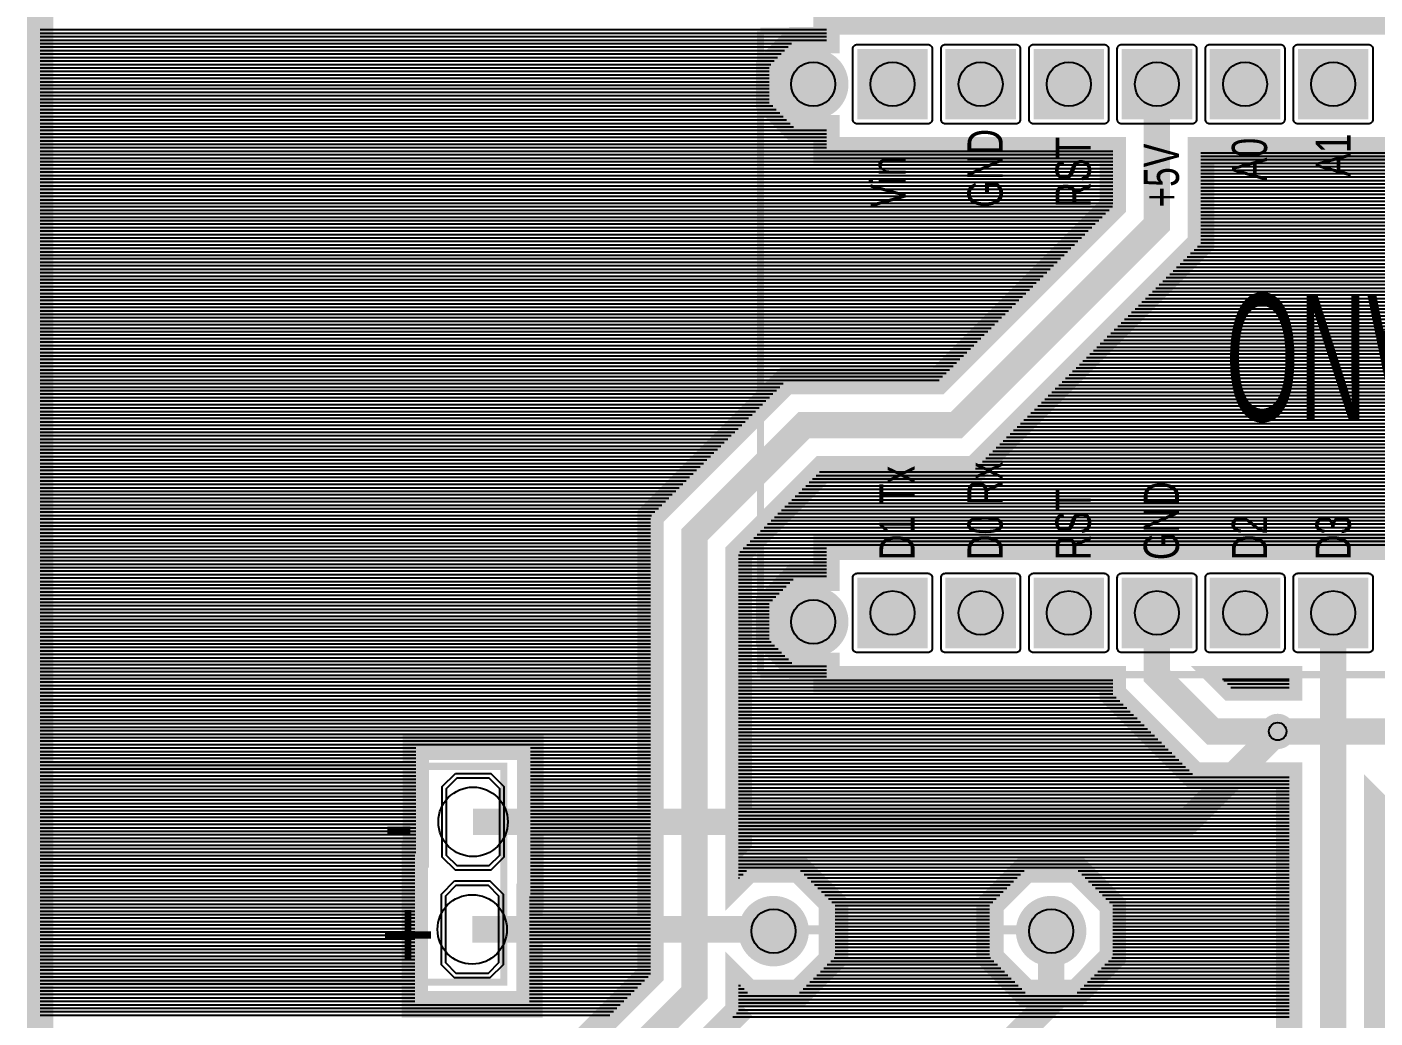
# Model space of a CAD drawing. Header units: inches. Extents: x -1.79 to 1.79, y -1.46 to 1.46.
# Drawn here: x -1.787 to -0.258, y -0.253 to 0.872 of the extents above; entities that cross this region are included whole.
import ezdxf

# ---------------------------------------------------------------- set-up
doc = ezdxf.new("R2010")
doc.units = ezdxf.units.IN
doc.layers.get('0').update_dxf_attribs({"linetype": 'CONTINUOUS'})

# ---------------------------------------------------------------- blocks, each defined once
blk = doc.blocks.new('EPAD')
at = {"const_width": 0.5}
blk.add_lwpolyline([(-0.25, 0, 1), (0.25, 0, 1)], format="xyb", close=True, dxfattribs=at)
blk = doc.blocks.new('RPAD')
blk.add_trace([(-0.5, -0.5), (-0.5, 0.5), (0.5, -0.5), (0.5, 0.5)])

msp = doc.modelspace()

# ---------------------------------------------------------------- linework, layer by layer
for points, const_width in [([(-1.7725, -1.4465), (-1.7725, 1.4465), (1.7725, 1.4465), (1.7725, -1.4465), (-1.7725, -1.4465)], 0.03), ([(-1.776633, -1.450831), (1.776492, -1.450831), (1.776492, 1.450744), (-1.776633, 1.450744), (-1.776633, -1.450831)], 0.008), ([(-1.776633, -1.450831), (1.776492, -1.450831), (1.776492, 1.450744), (-1.776633, 1.450744), (-1.776633, -1.450831)], 0.008), ([(0.7726, -1.341737), (-0.995998, -1.341737), (-1.025287, -1.312448), (-1.025287, -1.312447), (-1.351287, -0.986447), (-1.351287, -0.474926), (-1.079925, -0.203565), (-1.079925, 0.316209), (-0.926342, 0.469793), (-0.753461, 0.469793), (-0.555287, 0.667967), (-0.555287, 0.731619), (-0.880287, 0.731619), (-0.880287, 0.756619), (-0.915998, 0.756619), (-0.945287, 0.785907), (-0.945287, 0.827329), (-0.915998, 0.856618), (-0.880287, 0.856618), (-0.880287, 0.881618), (0.606877, 0.881618)], 0.03), ([(-0.955287, 0.866618), (0.744713, 0.866618), (0.744713, 0.136618)], 0.008), ([(-0.955287, 0.866618), (-0.955287, 0.136618)], 0.008), ([(-0.955287, 0.866618), (0.744713, 0.866618), (0.744713, 0.136618)], 0.008), ([(-0.955287, 0.866618), (-0.955287, 0.136618)], 0.008), ([(-0.975287, -1.291737), (-1.301287, -0.965737), (-1.301287, -0.563382), (-1.301287, -0.495636), (-1.029926, -0.224274), (-1.029926, 0.295499), (-0.905632, 0.419793), (-0.732751, 0.419793), (-0.514565, 0.637979), (-0.505287, 0.647257), (-0.505287, 0.806618)], 0.03), ([(-1.116324, -0.381382), (-0.979926, -0.244984), (-0.979926, -0.213738), (-0.969282, -0.224381), (-0.911293, -0.224381), (-0.870288, -0.183377), (-0.870288, -0.125387), (-0.911293, -0.084382), (-0.969282, -0.084382), (-0.979926, -0.095026), (-0.979926, 0.274789), (-0.884922, 0.369793), (-0.712041, 0.369793), (-0.47921, 0.602624), (-0.479209, 0.602623), (-0.455288, 0.626544), (-0.455288, 0.731619), (0.444713, 0.731619), (0.444713, 0.680034), (0.573003, 0.551744), (0.818029, 0.551744)], 0.03), ([(0.747922, 0.504694), (0.57972, 0.336493), (0.57972, 0.336493), (0.544713, 0.301486), (0.544713, 0.281618), (-0.880287, 0.281618), (-0.880287, 0.246618), (-0.915998, 0.246618), (-0.945287, 0.217329), (-0.945287, 0.175907), (-0.915998, 0.146619), (-0.880287, 0.146619), (-0.880287, 0.131619), (-0.555287, 0.131619), (-0.555287, 0.114616), (-0.462872, 0.0222), (-0.355287, 0.0222), (-0.355287, -0.381382)], 0.03), ([(-0.368287, 0.0722), (-0.442161, 0.0722), (-0.505287, 0.135326), (-0.505287, 0.206618)], 0.03), ([(-0.305287, -0.43388), (-0.305287, 0.206618)], 0.03), ([(0.744713, 0.136618), (-0.955287, 0.136618)], 0.008), ([(0.744713, 0.136618), (-0.955287, 0.136618)], 0.008), ([(-0.355287, 0.1222), (-0.42145, 0.1222), (-0.430869, 0.131619), (-0.355287, 0.131619), (-0.355287, 0.1222)], 0.03), ([(1.002567, -0.044477), (0.192541, -0.044477), (0.044713, 0.103351), (0.044713, 0.131619), (-0.155604, 0.131619), (-0.155604, -0.012072), (-0.184893, -0.041361), (-0.226314, -0.041361), (-0.255288, -0.012387), (-0.255288, -0.313171), (-0.169245, -0.227128), (1.03554, -0.227128)], 0.03), ([(-1.281287, -0.030382), (-0.470869, -0.030382), (-0.368287, 0.0722)], 0.03), ([(-0.054287, 0.0722), (-0.054637, 0.0722), (-0.368287, 0.0722)], 0.03), ([(-1.216288, -0.115381), (-1.217288, -0.115381), (-1.217288, -0.237381), (-1.347287, -0.237381), (-1.347287, -0.067382), (-1.346287, -0.067382), (-1.346287, 0.054618), (-1.216288, 0.054618), (-1.216288, -0.115381)], 0.03), ([(-1.773287, -0.212382), (-1.246287, -0.212382), (-1.246287, 0.032618), (-1.773287, 0.032618), (-1.773287, -0.212382)], 0.008), ([(-1.773287, -0.212382), (-1.246287, -0.212382), (-1.246287, 0.032618), (-1.773287, 0.032618), (-1.773287, -0.212382)], 0.008), ([(-0.654322, -0.224381), (-0.596332, -0.224381), (-0.555327, -0.183377), (-0.555327, -0.125387), (-0.596332, -0.084382), (-0.654322, -0.084382), (-0.695326, -0.125387), (-0.695326, -0.183377), (-0.654322, -0.224381)], 0.03), ([(-0.885169, -0.187846), (-0.683201, -0.187846), (-0.683201, -0.121705), (-0.885169, -0.121705), (-0.885169, -0.187846)], 0.008), ([(-0.885169, -0.187846), (-0.683201, -0.187846), (-0.683201, -0.121705), (-0.885169, -0.121705), (-0.885169, -0.187846)], 0.008), ([(-1.282287, -0.152382), (-0.942287, -0.152382), (-0.940287, -0.154382)], 0.03), ([(-0.625327, -0.154382), (-0.625327, -0.233976), (-0.69752, -0.306169), (-1.034221, -0.306169), (-1.104928, -0.376875), (-1.107287, -0.379235), (-1.107287, -0.456382)], 0.03), ([(-0.909185, -0.153988), (-0.885169, -0.153988), (-0.885169, -0.151626), (-0.909185, -0.151626), (-0.909185, -0.153988)], 0.008), ([(-0.909185, -0.153988), (-0.885169, -0.153988), (-0.885169, -0.151626), (-0.909185, -0.151626), (-0.909185, -0.153988)], 0.008), ([(-0.681232, -0.153988), (-0.651311, -0.153988), (-0.651311, -0.151626), (-0.681232, -0.151626), (-0.681232, -0.153988)], 0.008), ([(-0.681232, -0.153988), (-0.651311, -0.153988), (-0.651311, -0.151626), (-0.681232, -0.151626), (-0.681232, -0.153988)], 0.008)]:
    msp.add_lwpolyline(points, dxfattribs=dict(const_width=const_width))
for points in [[(-1.7725, 0.868461), (-0.880287, 0.868461)], [(-1.7725, 0.864524), (-0.880287, 0.864524)], [(-1.7725, 0.860587), (-0.880287, 0.860587)], [(-1.7725, 0.85665), (-0.880287, 0.85665)], [(-1.7725, 0.852713), (-0.919903, 0.852713)], [(-1.7725, 0.848776), (-0.92384, 0.848776)], [(-1.7725, 0.844839), (-0.927777, 0.844839)], [(-1.7725, 0.840902), (-0.931714, 0.840902)], [(-1.7725, 0.836965), (-0.935651, 0.836965)], [(-1.7725, 0.833028), (-0.939588, 0.833028)], [(-1.7725, 0.829091), (-0.943525, 0.829091)], [(-1.7725, 0.825154), (-0.945287, 0.825154)], [(-1.7725, 0.821217), (-0.945287, 0.821217)], [(-1.7725, 0.81728), (-0.945287, 0.81728)], [(-1.7725, 0.813343), (-0.945287, 0.813343)], [(-1.7725, 0.809406), (-0.945287, 0.809406)], [(-1.7725, 0.805469), (-0.945287, 0.805469)], [(-1.7725, 0.801531), (-0.945287, 0.801531)], [(-1.7725, 0.797594), (-0.945287, 0.797594)], [(-1.7725, 0.793657), (-0.945287, 0.793657)], [(-1.7725, 0.78972), (-0.945287, 0.78972)], [(-1.7725, 0.785783), (-0.945163, 0.785783)], [(-1.7725, 0.781846), (-0.941226, 0.781846)], [(-1.7725, 0.777909), (-0.937289, 0.777909)], [(-1.7725, 0.773972), (-0.933352, 0.773972)], [(-1.7725, 0.770035), (-0.929415, 0.770035)], [(-1.7725, 0.766098), (-0.925478, 0.766098)], [(-1.7725, 0.762161), (-0.921541, 0.762161)], [(-1.7725, 0.758224), (-0.917604, 0.758224)], [(-1.7725, 0.754287), (-0.880287, 0.754287)], [(-1.7725, 0.75035), (-0.880287, 0.75035)], [(-1.7725, 0.746413), (-0.880287, 0.746413)], [(-1.7725, 0.742476), (-0.880287, 0.742476)], [(-1.7725, 0.738539), (-0.880287, 0.738539)], [(-1.7725, 0.734602), (-0.880287, 0.734602)], [(-1.7725, 0.730665), (-0.555287, 0.730665)], [(-1.7725, 0.726728), (-0.555287, 0.726728)], [(-1.7725, 0.722791), (-0.555287, 0.722791)], [(-0.455288, 0.728854), (0.444713, 0.728854)], [(-0.455288, 0.724917), (0.444713, 0.724917)], [(-0.455288, 0.72098), (0.444713, 0.72098)], [(-1.7725, 0.718854), (-0.555287, 0.718854)], [(-1.7725, 0.714917), (-0.555287, 0.714917)], [(-1.7725, 0.71098), (-0.555287, 0.71098)], [(-1.7725, 0.707043), (-0.555287, 0.707043)], [(-0.455288, 0.717043), (0.444713, 0.717043)], [(-0.455288, 0.713106), (0.444713, 0.713106)], [(-0.455288, 0.709169), (0.444713, 0.709169)], [(-0.455288, 0.705232), (0.444713, 0.705232)], [(-1.7725, 0.703106), (-0.555287, 0.703106)], [(-1.7725, 0.699169), (-0.555287, 0.699169)], [(-1.7725, 0.695232), (-0.555287, 0.695232)], [(-1.7725, 0.691295), (-0.555287, 0.691295)], [(-0.455288, 0.701295), (0.444713, 0.701295)], [(-0.455288, 0.697358), (0.444713, 0.697358)], [(-0.455288, 0.693421), (0.444713, 0.693421)], [(-0.455288, 0.689484), (0.444713, 0.689484)], [(-1.7725, 0.687358), (-0.555287, 0.687358)], [(-1.7725, 0.683421), (-0.555287, 0.683421)], [(-1.7725, 0.679484), (-0.555287, 0.679484)], [(-1.7725, 0.675547), (-0.555287, 0.675547)], [(-0.455288, 0.685547), (0.444713, 0.685547)], [(-0.455288, 0.68161), (0.444713, 0.68161)], [(-0.455288, 0.677673), (0.447074, 0.677673)], [(-0.455288, 0.673736), (0.451011, 0.673736)], [(-1.7725, 0.67161), (-0.555287, 0.67161)], [(-1.7725, 0.667673), (-0.55558, 0.667673)], [(-1.7725, 0.663736), (-0.559517, 0.663736)], [(-1.7725, 0.659799), (-0.563454, 0.659799)], [(-0.455288, 0.669799), (0.454948, 0.669799)], [(-0.455288, 0.665862), (0.458885, 0.665862)], [(-0.455288, 0.661925), (0.462822, 0.661925)], [(-0.455288, 0.657988), (0.466759, 0.657988)], [(-1.7725, 0.655862), (-0.567391, 0.655862)], [(-1.7725, 0.651925), (-0.571328, 0.651925)], [(-1.7725, 0.647988), (-0.575265, 0.647988)], [(-1.7725, 0.644051), (-0.579202, 0.644051)], [(-0.455288, 0.654051), (0.470696, 0.654051)], [(-0.455288, 0.650114), (0.474633, 0.650114)], [(-0.455288, 0.646177), (0.47857, 0.646177)], [(-1.7725, 0.640114), (-0.583139, 0.640114)], [(-1.7725, 0.636177), (-0.587076, 0.636177)], [(-1.7725, 0.63224), (-0.591013, 0.63224)], [(-1.7725, 0.628303), (-0.59495, 0.628303)], [(-0.455288, 0.64224), (0.482507, 0.64224)], [(-0.455288, 0.638303), (0.486444, 0.638303)], [(-0.455288, 0.634366), (0.490381, 0.634366)], [(-0.455288, 0.630429), (0.494319, 0.630429)], [(-1.7725, 0.624366), (-0.598887, 0.624366)], [(-1.7725, 0.620429), (-0.602824, 0.620429)], [(-1.7725, 0.616492), (-0.606761, 0.616492)], [(-1.7725, 0.612555), (-0.610698, 0.612555)], [(-0.467152, 0.614681), (0.510067, 0.614681)], [(-0.463215, 0.618618), (0.50613, 0.618618)], [(-0.459278, 0.622555), (0.502193, 0.622555)], [(-0.455341, 0.626492), (0.498256, 0.626492)], [(-1.7725, 0.608618), (-0.614635, 0.608618)], [(-1.7725, 0.604681), (-0.618572, 0.604681)], [(-1.7725, 0.600744), (-0.622509, 0.600744)], [(-1.7725, 0.596807), (-0.626446, 0.596807)], [(-0.482902, 0.598933), (0.525815, 0.598933)], [(-0.478963, 0.60287), (0.521878, 0.60287)], [(-0.475026, 0.606807), (0.517941, 0.606807)], [(-0.471089, 0.610744), (0.514004, 0.610744)], [(-1.7725, 0.59287), (-0.630383, 0.59287)], [(-1.7725, 0.588933), (-0.63432, 0.588933)], [(-1.7725, 0.584996), (-0.638257, 0.584996)], [(-0.49865, 0.583185), (0.541563, 0.583185)], [(-0.494713, 0.587122), (0.537626, 0.587122)], [(-0.490776, 0.591059), (0.533689, 0.591059)], [(-0.486839, 0.594996), (0.529752, 0.594996)], [(-1.7725, 0.581059), (-0.642194, 0.581059)], [(-1.7725, 0.577122), (-0.646131, 0.577122)], [(-1.7725, 0.573185), (-0.650069, 0.573185)], [(-1.7725, 0.569248), (-0.654006, 0.569248)], [(-0.514398, 0.567437), (0.557311, 0.567437)], [(-0.510461, 0.571374), (0.553374, 0.571374)], [(-0.506524, 0.575311), (0.549437, 0.575311)], [(-0.502587, 0.579248), (0.5455, 0.579248)], [(-1.7725, 0.565311), (-0.657943, 0.565311)], [(-1.7725, 0.561374), (-0.66188, 0.561374)], [(-1.7725, 0.557437), (-0.665817, 0.557437)], [(-1.7725, 0.5535), (-0.669754, 0.5535)], [(-0.530146, 0.551689), (1.410627, 0.551689)], [(-0.526209, 0.555626), (0.569122, 0.555626)], [(-0.522272, 0.559563), (0.565185, 0.559563)], [(-0.518335, 0.5635), (0.561248, 0.5635)], [(-1.7725, 0.549563), (-0.673691, 0.549563)], [(-1.7725, 0.545626), (-0.677628, 0.545626)], [(-1.7725, 0.541689), (-0.681565, 0.541689)], [(-1.7725, 0.537752), (-0.685502, 0.537752)], [(-0.545894, 0.535941), (1.426375, 0.535941)], [(-0.541957, 0.539878), (1.422438, 0.539878)], [(-0.53802, 0.543815), (1.418501, 0.543815)], [(-0.534083, 0.547752), (1.414564, 0.547752)], [(-1.7725, 0.533815), (-0.689439, 0.533815)], [(-1.7725, 0.529878), (-0.693376, 0.529878)], [(-1.7725, 0.525941), (-0.697313, 0.525941)], [(-1.7725, 0.522004), (-0.70125, 0.522004)], [(-0.561642, 0.520193), (1.442123, 0.520193)], [(-0.557705, 0.52413), (1.438186, 0.52413)], [(-0.553768, 0.528067), (1.434249, 0.528067)], [(-0.549831, 0.532004), (1.430312, 0.532004)], [(-1.7725, 0.518067), (-0.705187, 0.518067)], [(-1.7725, 0.51413), (-0.709124, 0.51413)], [(-1.7725, 0.510193), (-0.713061, 0.510193)], [(-1.7725, 0.506256), (-0.716998, 0.506256)], [(-0.573453, 0.508381), (1.450319, 0.508381)], [(-0.569516, 0.512319), (1.449997, 0.512319)], [(-0.565579, 0.516256), (1.44606, 0.516256)], [(-1.7725, 0.502319), (-0.720935, 0.502319)], [(-1.7725, 0.498382), (-0.724872, 0.498382)], [(-1.7725, 0.494445), (-0.728809, 0.494445)], [(-1.7725, 0.490508), (-0.732746, 0.490508)], [(-0.589201, 0.492633), (0.735861, 0.492633)], [(-0.585264, 0.49657), (0.739798, 0.49657)], [(-0.581327, 0.500507), (0.743735, 0.500507)], [(-0.57739, 0.504444), (0.747672, 0.504444)], [(-1.7725, 0.486571), (-0.736683, 0.486571)], [(-1.7725, 0.482634), (-0.74062, 0.482634)], [(-1.7725, 0.478697), (-0.744557, 0.478697)], [(-1.7725, 0.47476), (-0.748494, 0.47476)], [(-0.604949, 0.476885), (0.720113, 0.476885)], [(-0.601012, 0.480822), (0.72405, 0.480822)], [(-0.597075, 0.484759), (0.727987, 0.484759)], [(-0.593138, 0.488696), (0.731924, 0.488696)], [(-1.7725, 0.470823), (-0.752431, 0.470823)], [(-1.7725, 0.466886), (-0.929248, 0.466886)], [(-1.7725, 0.462949), (-0.933185, 0.462949)], [(-1.7725, 0.459012), (-0.937122, 0.459012)], [(-0.620697, 0.461137), (0.704365, 0.461137)], [(-0.61676, 0.465074), (0.708302, 0.465074)], [(-0.612823, 0.469011), (0.712239, 0.469011)], [(-0.608886, 0.472948), (0.716176, 0.472948)], [(-1.7725, 0.455075), (-0.941059, 0.455075)], [(-1.7725, 0.451138), (-0.944996, 0.451138)], [(-1.7725, 0.447201), (-0.948933, 0.447201)], [(-0.636445, 0.445389), (0.688617, 0.445389)], [(-0.632508, 0.449326), (0.692554, 0.449326)], [(-0.628571, 0.453263), (0.696491, 0.453263)], [(-0.624634, 0.4572), (0.700428, 0.4572)], [(-1.7725, 0.443264), (-0.95287, 0.443264)], [(-1.7725, 0.439327), (-0.956807, 0.439327)], [(-1.7725, 0.43539), (-0.960744, 0.43539)], [(-1.7725, 0.431453), (-0.964681, 0.431453)], [(-0.652193, 0.429641), (0.672869, 0.429641)], [(-0.648256, 0.433578), (0.676806, 0.433578)], [(-0.644319, 0.437515), (0.680743, 0.437515)], [(-0.640382, 0.441452), (0.68468, 0.441452)], [(-1.7725, 0.427516), (-0.968619, 0.427516)], [(-1.7725, 0.423579), (-0.972556, 0.423579)], [(-1.7725, 0.419642), (-0.976493, 0.419642)], [(-1.7725, 0.415705), (-0.98043, 0.415705)], [(-0.667941, 0.413893), (0.657121, 0.413893)], [(-0.664004, 0.41783), (0.661058, 0.41783)], [(-0.660067, 0.421767), (0.664995, 0.421767)], [(-0.65613, 0.425704), (0.668932, 0.425704)], [(-1.7725, 0.411768), (-0.984367, 0.411768)], [(-1.7725, 0.407831), (-0.988304, 0.407831)], [(-1.7725, 0.403894), (-0.992241, 0.403894)], [(-1.7725, 0.399957), (-0.996178, 0.399957)], [(-0.683689, 0.398145), (0.641373, 0.398145)], [(-0.679752, 0.402082), (0.64531, 0.402082)], [(-0.675815, 0.406019), (0.649247, 0.406019)], [(-0.671878, 0.409956), (0.653184, 0.409956)], [(-1.7725, 0.39602), (-1.000115, 0.39602)], [(-1.7725, 0.392083), (-1.004052, 0.392083)], [(-1.7725, 0.388146), (-1.007989, 0.388146)], [(-1.7725, 0.384209), (-1.011926, 0.384209)], [(-0.6955, 0.386334), (0.629562, 0.386334)], [(-0.691563, 0.390271), (0.633499, 0.390271)], [(-0.687626, 0.394208), (0.637436, 0.394208)], [(-1.7725, 0.380272), (-1.015863, 0.380272)], [(-1.7725, 0.376335), (-1.0198, 0.376335)], [(-1.7725, 0.372398), (-1.023737, 0.372398)], [(-1.7725, 0.368461), (-1.027674, 0.368461)], [(-0.711248, 0.370586), (0.613814, 0.370586)], [(-0.707311, 0.374523), (0.617751, 0.374523)], [(-0.703374, 0.37846), (0.621688, 0.37846)], [(-0.699437, 0.382397), (0.625625, 0.382397)], [(-1.7725, 0.364524), (-1.031611, 0.364524)], [(-1.7725, 0.360587), (-1.035548, 0.360587)], [(-1.7725, 0.35665), (-1.039485, 0.35665)], [(-1.7725, 0.352713), (-1.043422, 0.352713)], [(-0.899877, 0.354838), (0.598066, 0.354838)], [(-0.89594, 0.358775), (0.602003, 0.358775)], [(-0.892003, 0.362712), (0.60594, 0.362712)], [(-0.888066, 0.366649), (0.609877, 0.366649)], [(-1.7725, 0.348776), (-1.047359, 0.348776)], [(-1.7725, 0.344839), (-1.051296, 0.344839)], [(-1.7725, 0.340902), (-1.055233, 0.340902)], [(-1.7725, 0.336965), (-1.05917, 0.336965)], [(-0.915625, 0.33909), (0.582318, 0.33909)], [(-0.911688, 0.343027), (0.586255, 0.343027)], [(-0.907751, 0.346964), (0.590192, 0.346964)], [(-0.903814, 0.350901), (0.594129, 0.350901)], [(-1.7725, 0.333028), (-1.063107, 0.333028)], [(-1.7725, 0.329091), (-1.067044, 0.329091)], [(-1.7725, 0.325154), (-1.070981, 0.325154)], [(-0.931373, 0.323342), (0.566569, 0.323342)], [(-0.927436, 0.327279), (0.570506, 0.327279)], [(-0.923499, 0.331216), (0.574443, 0.331216)], [(-0.919562, 0.335153), (0.57838, 0.335153)], [(-1.7725, 0.321217), (-1.074918, 0.321217)], [(-1.7725, 0.31728), (-1.078855, 0.31728)], [(-1.7725, 0.313343), (-1.079925, 0.313343)], [(-1.7725, 0.309406), (-1.079925, 0.309406)], [(-0.947121, 0.307594), (0.550821, 0.307594)], [(-0.943184, 0.311531), (0.554758, 0.311531)], [(-0.939247, 0.315468), (0.558695, 0.315468)], [(-0.93531, 0.319405), (0.562632, 0.319405)], [(-1.7725, 0.305469), (-1.079925, 0.305469)], [(-1.7725, 0.301531), (-1.079925, 0.301531)], [(-1.7725, 0.297594), (-1.079925, 0.297594)], [(-1.7725, 0.293657), (-1.079925, 0.293657)], [(-0.962869, 0.291846), (0.544713, 0.291846)], [(-0.958932, 0.295783), (0.544713, 0.295783)], [(-0.954995, 0.29972), (0.544713, 0.29972)], [(-0.951058, 0.303657), (0.546884, 0.303657)], [(-1.7725, 0.28972), (-1.079925, 0.28972)], [(-1.7725, 0.285783), (-1.079925, 0.285783)], [(-1.7725, 0.281846), (-1.079925, 0.281846)], [(-1.7725, 0.277909), (-1.079925, 0.277909)], [(-0.978617, 0.276098), (-0.880287, 0.276098)], [(-0.97468, 0.280035), (-0.880287, 0.280035)], [(-0.970743, 0.283972), (0.544713, 0.283972)], [(-0.966806, 0.287909), (0.544713, 0.287909)], [(-1.7725, 0.273972), (-1.079925, 0.273972)], [(-1.7725, 0.270035), (-1.079925, 0.270035)], [(-1.7725, 0.266098), (-1.079925, 0.266098)], [(-1.7725, 0.262161), (-1.079925, 0.262161)], [(-0.979926, 0.272161), (-0.880287, 0.272161)], [(-0.979926, 0.268224), (-0.880287, 0.268224)], [(-0.979926, 0.264287), (-0.880287, 0.264287)], [(-0.979926, 0.26035), (-0.880287, 0.26035)], [(-1.7725, 0.258224), (-1.079925, 0.258224)], [(-1.7725, 0.254287), (-1.079925, 0.254287)], [(-1.7725, 0.25035), (-1.079925, 0.25035)], [(-1.7725, 0.246413), (-1.079925, 0.246413)], [(-0.979926, 0.256413), (-0.880287, 0.256413)], [(-0.979926, 0.252476), (-0.880287, 0.252476)], [(-0.979926, 0.248539), (-0.880287, 0.248539)], [(-1.7725, 0.242476), (-1.079925, 0.242476)], [(-1.7725, 0.238539), (-1.079925, 0.238539)], [(-1.7725, 0.234602), (-1.079925, 0.234602)], [(-1.7725, 0.230665), (-1.079925, 0.230665)], [(-0.979926, 0.244602), (-0.918014, 0.244602)], [(-0.979926, 0.240665), (-0.921951, 0.240665)], [(-0.979926, 0.236728), (-0.925888, 0.236728)], [(-0.979926, 0.232791), (-0.929825, 0.232791)], [(-1.7725, 0.226728), (-1.079925, 0.226728)], [(-1.7725, 0.222791), (-1.079925, 0.222791)], [(-1.7725, 0.218854), (-1.079925, 0.218854)], [(-1.7725, 0.214917), (-1.079925, 0.214917)], [(-0.979926, 0.228854), (-0.933762, 0.228854)], [(-0.979926, 0.224917), (-0.937699, 0.224917)], [(-0.979926, 0.22098), (-0.941636, 0.22098)], [(-0.979926, 0.217043), (-0.945287, 0.217043)], [(-1.7725, 0.21098), (-1.079925, 0.21098)], [(-1.7725, 0.207043), (-1.079925, 0.207043)], [(-1.7725, 0.203106), (-1.079925, 0.203106)], [(-1.7725, 0.199169), (-1.079925, 0.199169)], [(-0.979926, 0.213106), (-0.945287, 0.213106)], [(-0.979926, 0.209169), (-0.945287, 0.209169)], [(-0.979926, 0.205232), (-0.945287, 0.205232)], [(-0.979926, 0.201295), (-0.945287, 0.201295)], [(-1.7725, 0.195232), (-1.079925, 0.195232)], [(-1.7725, 0.191295), (-1.079925, 0.191295)], [(-1.7725, 0.187358), (-1.079925, 0.187358)], [(-0.979926, 0.197358), (-0.945287, 0.197358)], [(-0.979926, 0.193421), (-0.945287, 0.193421)], [(-0.979926, 0.189484), (-0.945287, 0.189484)], [(-0.979926, 0.185547), (-0.945287, 0.185547)], [(-1.7725, 0.183421), (-1.079925, 0.183421)], [(-1.7725, 0.179484), (-1.079925, 0.179484)], [(-1.7725, 0.175547), (-1.079925, 0.175547)], [(-1.7725, 0.17161), (-1.079925, 0.17161)], [(-0.979926, 0.18161), (-0.945287, 0.18161)], [(-0.979926, 0.177673), (-0.945287, 0.177673)], [(-0.979926, 0.173736), (-0.943115, 0.173736)], [(-0.979926, 0.169799), (-0.939178, 0.169799)], [(-1.7725, 0.167673), (-1.079925, 0.167673)], [(-1.7725, 0.163736), (-1.079925, 0.163736)], [(-1.7725, 0.159799), (-1.079925, 0.159799)], [(-1.7725, 0.155862), (-1.079925, 0.155862)], [(-0.979926, 0.165862), (-0.935241, 0.165862)], [(-0.979926, 0.161925), (-0.931304, 0.161925)], [(-0.979926, 0.157988), (-0.927367, 0.157988)], [(-0.979926, 0.154051), (-0.92343, 0.154051)], [(-1.7725, 0.151925), (-1.079925, 0.151925)], [(-1.7725, 0.147988), (-1.079925, 0.147988)], [(-1.7725, 0.144051), (-1.079925, 0.144051)], [(-1.7725, 0.140114), (-1.079925, 0.140114)], [(-0.979926, 0.150114), (-0.919493, 0.150114)], [(-0.979926, 0.146177), (-0.880287, 0.146177)], [(-0.979926, 0.14224), (-0.880287, 0.14224)], [(-0.979926, 0.138303), (-0.880287, 0.138303)], [(-1.7725, 0.136177), (-1.079925, 0.136177)], [(-1.7725, 0.13224), (-1.079925, 0.13224)], [(-1.7725, 0.128303), (-1.079925, 0.128303)], [(-1.7725, 0.124366), (-1.079925, 0.124366)], [(-0.979926, 0.134366), (-0.880287, 0.134366)], [(-0.979926, 0.130429), (-0.555287, 0.130429)], [(-0.979926, 0.126492), (-0.555287, 0.126492)], [(-0.979926, 0.122555), (-0.555287, 0.122555)], [(-0.430869, 0.131619), (-0.355287, 0.131619)], [(-0.429324, 0.130074), (-0.355287, 0.130074)], [(-0.425387, 0.126137), (-0.355287, 0.126137)], [(-1.7725, 0.120429), (-1.079925, 0.120429)], [(-1.7725, 0.116492), (-1.079925, 0.116492)], [(-1.7725, 0.112555), (-1.079925, 0.112555)], [(-1.7725, 0.108618), (-1.079925, 0.108618)], [(-0.979926, 0.118618), (-0.555287, 0.118618)], [(-0.979926, 0.114681), (-0.555287, 0.114681)], [(-0.979926, 0.110744), (-0.551415, 0.110744)], [(-0.42145, 0.1222), (-0.355287, 0.1222)], [(-1.7725, 0.104681), (-1.079925, 0.104681)], [(-1.7725, 0.100744), (-1.079925, 0.100744)], [(-1.7725, 0.096807), (-1.079925, 0.096807)], [(-1.7725, 0.09287), (-1.079925, 0.09287)], [(-0.979926, 0.106807), (-0.547478, 0.106807)], [(-0.979926, 0.10287), (-0.543541, 0.10287)], [(-0.979926, 0.098933), (-0.539604, 0.098933)], [(-0.979926, 0.094996), (-0.535667, 0.094996)], [(-1.7725, 0.088933), (-1.079925, 0.088933)], [(-1.7725, 0.084996), (-1.079925, 0.084996)], [(-1.7725, 0.081059), (-1.079925, 0.081059)], [(-1.7725, 0.077122), (-1.079925, 0.077122)], [(-0.979926, 0.091059), (-0.53173, 0.091059)], [(-0.979926, 0.087122), (-0.527793, 0.087122)], [(-0.979926, 0.083185), (-0.523856, 0.083185)], [(-0.979926, 0.079248), (-0.519919, 0.079248)], [(-1.7725, 0.073185), (-1.079925, 0.073185)], [(-1.7725, 0.069248), (-1.079925, 0.069248)], [(-1.7725, 0.065311), (-1.079925, 0.065311)], [(-1.7725, 0.061374), (-1.079925, 0.061374)], [(-0.979926, 0.075311), (-0.515982, 0.075311)], [(-0.979926, 0.071374), (-0.512045, 0.071374)], [(-0.979926, 0.067437), (-0.508108, 0.067437)], [(-0.979926, 0.0635), (-0.504171, 0.0635)], [(-1.7725, 0.057437), (-1.079925, 0.057437)], [(-1.7725, 0.0535), (-1.346287, 0.0535)], [(-1.7725, 0.049563), (-1.346287, 0.049563)], [(-1.216288, 0.0535), (-1.079925, 0.0535)], [(-1.216288, 0.049563), (-1.079925, 0.049563)], [(-0.979926, 0.059563), (-0.500234, 0.059563)], [(-0.979926, 0.055626), (-0.496297, 0.055626)], [(-0.979926, 0.051689), (-0.49236, 0.051689)], [(-0.979926, 0.047752), (-0.488423, 0.047752)], [(-1.7725, 0.045626), (-1.346287, 0.045626)], [(-1.7725, 0.041689), (-1.346287, 0.041689)], [(-1.7725, 0.037752), (-1.346287, 0.037752)], [(-1.7725, 0.033815), (-1.346287, 0.033815)], [(-1.216288, 0.045626), (-1.079925, 0.045626)], [(-1.216288, 0.041689), (-1.079925, 0.041689)], [(-1.216288, 0.037752), (-1.079925, 0.037752)], [(-1.216288, 0.033815), (-1.079925, 0.033815)], [(-0.979926, 0.043815), (-0.484486, 0.043815)], [(-0.979926, 0.039878), (-0.480549, 0.039878)], [(-0.979926, 0.035941), (-0.476612, 0.035941)], [(-0.979926, 0.032004), (-0.472675, 0.032004)], [(-1.7725, 0.029878), (-1.346287, 0.029878)], [(-1.7725, 0.025941), (-1.346287, 0.025941)], [(-1.7725, 0.022004), (-1.346287, 0.022004)], [(-1.7725, 0.018067), (-1.346287, 0.018067)], [(-1.216288, 0.029878), (-1.079925, 0.029878)], [(-1.216288, 0.025941), (-1.079925, 0.025941)], [(-1.216288, 0.022004), (-1.079925, 0.022004)], [(-1.216288, 0.018067), (-1.079925, 0.018067)], [(-0.979926, 0.028067), (-0.468738, 0.028067)], [(-0.979926, 0.02413), (-0.464801, 0.02413)], [(-0.979926, 0.020193), (-0.355287, 0.020193)], [(-0.979926, 0.016256), (-0.355287, 0.016256)], [(-1.7725, 0.01413), (-1.346287, 0.01413)], [(-1.7725, 0.010193), (-1.346287, 0.010193)], [(-1.7725, 0.006256), (-1.346287, 0.006256)], [(-1.7725, 0.002319), (-1.346287, 0.002319)], [(-1.216288, 0.01413), (-1.079925, 0.01413)], [(-1.216288, 0.010193), (-1.079925, 0.010193)], [(-1.216288, 0.006256), (-1.079925, 0.006256)], [(-1.216288, 0.002319), (-1.079925, 0.002319)], [(-0.979926, 0.012319), (-0.355287, 0.012319)], [(-0.979926, 0.008381), (-0.355287, 0.008381)], [(-0.979926, 0.004444), (-0.355287, 0.004444)], [(-0.979926, 0.000507), (-0.355287, 0.000507)], [(-1.7725, -0.001618), (-1.346287, -0.001618)], [(-1.7725, -0.005555), (-1.346287, -0.005555)], [(-1.7725, -0.009492), (-1.346287, -0.009492)], [(-1.7725, -0.013429), (-1.346287, -0.013429)], [(-1.216288, -0.001618), (-1.079925, -0.001618)], [(-1.216288, -0.005555), (-1.079925, -0.005555)], [(-1.216288, -0.009492), (-1.079925, -0.009492)], [(-1.216288, -0.013429), (-1.079925, -0.013429)], [(-0.979926, -0.00343), (-0.355287, -0.00343)], [(-0.979926, -0.007367), (-0.355287, -0.007367)], [(-0.979926, -0.011304), (-0.355287, -0.011304)], [(-0.979926, -0.015241), (-0.355287, -0.015241)], [(-1.7725, -0.017366), (-1.346287, -0.017366)], [(-1.7725, -0.021303), (-1.346287, -0.021303)], [(-1.7725, -0.02524), (-1.346287, -0.02524)], [(-1.7725, -0.029177), (-1.346287, -0.029177)], [(-1.216288, -0.017366), (-1.079925, -0.017366)], [(-1.216288, -0.021303), (-1.079925, -0.021303)], [(-1.216288, -0.02524), (-1.079925, -0.02524)], [(-1.216288, -0.029177), (-1.079925, -0.029177)], [(-0.979926, -0.019178), (-0.355287, -0.019178)], [(-0.979926, -0.023115), (-0.355287, -0.023115)], [(-0.979926, -0.027052), (-0.355287, -0.027052)], [(-1.7725, -0.033114), (-1.346287, -0.033114)], [(-1.7725, -0.037051), (-1.346287, -0.037051)], [(-1.7725, -0.040988), (-1.346287, -0.040988)], [(-1.7725, -0.044925), (-1.346287, -0.044925)], [(-1.216288, -0.033114), (-1.079925, -0.033114)], [(-1.216288, -0.037051), (-1.079925, -0.037051)], [(-1.216288, -0.040988), (-1.079925, -0.040988)], [(-1.216288, -0.044925), (-1.079925, -0.044925)], [(-0.979926, -0.030989), (-0.355287, -0.030989)], [(-0.979926, -0.034926), (-0.355287, -0.034926)], [(-0.979926, -0.038863), (-0.355287, -0.038863)], [(-0.979926, -0.0428), (-0.355287, -0.0428)], [(-1.7725, -0.048862), (-1.346287, -0.048862)], [(-1.7725, -0.052799), (-1.346287, -0.052799)], [(-1.7725, -0.056736), (-1.346287, -0.056736)], [(-1.7725, -0.060673), (-1.346287, -0.060673)], [(-1.216288, -0.048862), (-1.079925, -0.048862)], [(-1.216288, -0.052799), (-1.079925, -0.052799)], [(-1.216288, -0.056736), (-1.079925, -0.056736)], [(-1.216288, -0.060673), (-1.079925, -0.060673)], [(-0.979926, -0.046737), (-0.355287, -0.046737)], [(-0.979926, -0.050674), (-0.355287, -0.050674)], [(-0.979926, -0.054611), (-0.355287, -0.054611)], [(-0.979926, -0.058548), (-0.355287, -0.058548)], [(-1.7725, -0.06461), (-1.346287, -0.06461)], [(-1.7725, -0.068547), (-1.347287, -0.068547)], [(-1.7725, -0.072484), (-1.347287, -0.072484)], [(-1.7725, -0.076421), (-1.347287, -0.076421)], [(-1.216288, -0.06461), (-1.079925, -0.06461)], [(-1.216288, -0.068547), (-1.079925, -0.068547)], [(-1.216288, -0.072484), (-1.079925, -0.072484)], [(-1.216288, -0.076421), (-1.079925, -0.076421)], [(-0.979926, -0.062485), (-0.355287, -0.062485)], [(-0.979926, -0.066422), (-0.355287, -0.066422)], [(-0.979926, -0.070359), (-0.355287, -0.070359)], [(-0.979926, -0.074296), (-0.355287, -0.074296)], [(-1.7725, -0.080358), (-1.347287, -0.080358)], [(-1.7725, -0.084295), (-1.347287, -0.084295)], [(-1.7725, -0.088232), (-1.347287, -0.088232)], [(-1.216288, -0.080358), (-1.079925, -0.080358)], [(-1.216288, -0.084295), (-1.079925, -0.084295)], [(-1.216288, -0.088232), (-1.079925, -0.088232)], [(-0.979926, -0.078233), (-0.355287, -0.078233)], [(-0.979926, -0.08217), (-0.355287, -0.08217)], [(-0.979926, -0.086107), (-0.971007, -0.086107)], [(-0.979926, -0.090044), (-0.974944, -0.090044)], [(-0.909568, -0.086107), (-0.656046, -0.086107)], [(-0.905631, -0.090044), (-0.659983, -0.090044)], [(-0.594607, -0.086107), (-0.355287, -0.086107)], [(-0.59067, -0.090044), (-0.355287, -0.090044)], [(-1.7725, -0.092169), (-1.347287, -0.092169)], [(-1.7725, -0.096106), (-1.347287, -0.096106)], [(-1.7725, -0.100043), (-1.347287, -0.100043)], [(-1.7725, -0.10398), (-1.347287, -0.10398)], [(-1.216288, -0.092169), (-1.079925, -0.092169)], [(-1.216288, -0.096106), (-1.079925, -0.096106)], [(-1.216288, -0.100043), (-1.079925, -0.100043)], [(-1.216288, -0.10398), (-1.079925, -0.10398)], [(-0.979926, -0.093981), (-0.978881, -0.093981)], [(-0.901694, -0.093981), (-0.66392, -0.093981)], [(-0.897757, -0.097918), (-0.667857, -0.097918)], [(-0.89382, -0.101855), (-0.671794, -0.101855)], [(-0.889883, -0.105792), (-0.675731, -0.105792)], [(-0.586733, -0.093981), (-0.355287, -0.093981)], [(-0.582796, -0.097918), (-0.355287, -0.097918)], [(-0.578859, -0.101855), (-0.355287, -0.101855)], [(-0.574922, -0.105792), (-0.355287, -0.105792)], [(-1.7725, -0.107917), (-1.347287, -0.107917)], [(-1.7725, -0.111854), (-1.347287, -0.111854)], [(-1.7725, -0.115791), (-1.347287, -0.115791)], [(-1.7725, -0.119728), (-1.347287, -0.119728)], [(-1.217288, -0.115791), (-1.079925, -0.115791)], [(-1.217288, -0.119728), (-1.079925, -0.119728)], [(-1.216288, -0.107917), (-1.079925, -0.107917)], [(-1.216288, -0.111854), (-1.079925, -0.111854)], [(-0.885946, -0.109729), (-0.679668, -0.109729)], [(-0.882009, -0.113666), (-0.683605, -0.113666)], [(-0.878072, -0.117603), (-0.687542, -0.117603)], [(-0.874135, -0.12154), (-0.691479, -0.12154)], [(-0.570985, -0.109729), (-0.355287, -0.109729)], [(-0.567048, -0.113666), (-0.355287, -0.113666)], [(-0.563111, -0.117603), (-0.355287, -0.117603)], [(-0.559174, -0.12154), (-0.355287, -0.12154)], [(-1.7725, -0.123665), (-1.347287, -0.123665)], [(-1.7725, -0.127602), (-1.347287, -0.127602)], [(-1.7725, -0.131539), (-1.347287, -0.131539)], [(-1.7725, -0.135476), (-1.347287, -0.135476)], [(-1.217288, -0.123665), (-1.079925, -0.123665)], [(-1.217288, -0.127602), (-1.079925, -0.127602)], [(-1.217288, -0.131539), (-1.079925, -0.131539)], [(-1.217288, -0.135476), (-1.079925, -0.135476)], [(-0.870288, -0.125477), (-0.695326, -0.125477)], [(-0.870288, -0.129414), (-0.695326, -0.129414)], [(-0.870288, -0.133351), (-0.695326, -0.133351)], [(-0.870288, -0.137288), (-0.695326, -0.137288)], [(-0.555327, -0.125477), (-0.355287, -0.125477)], [(-0.555327, -0.129414), (-0.355287, -0.129414)], [(-0.555327, -0.133351), (-0.355287, -0.133351)], [(-0.555327, -0.137288), (-0.355287, -0.137288)], [(-1.7725, -0.139413), (-1.347287, -0.139413)], [(-1.7725, -0.14335), (-1.347287, -0.14335)], [(-1.7725, -0.147287), (-1.347287, -0.147287)], [(-1.7725, -0.151224), (-1.347287, -0.151224)], [(-1.217288, -0.139413), (-1.079925, -0.139413)], [(-1.217288, -0.14335), (-1.079925, -0.14335)], [(-1.217288, -0.147287), (-1.079925, -0.147287)], [(-1.217288, -0.151224), (-1.079925, -0.151224)], [(-0.870288, -0.141225), (-0.695326, -0.141225)], [(-0.870288, -0.145162), (-0.695326, -0.145162)], [(-0.870288, -0.149099), (-0.695326, -0.149099)], [(-0.555327, -0.141225), (-0.355287, -0.141225)], [(-0.555327, -0.145162), (-0.355287, -0.145162)], [(-0.555327, -0.149099), (-0.355287, -0.149099)], [(-1.7725, -0.155161), (-1.347287, -0.155161)], [(-1.7725, -0.159098), (-1.347287, -0.159098)], [(-1.7725, -0.163035), (-1.347287, -0.163035)], [(-1.7725, -0.166972), (-1.347287, -0.166972)], [(-1.217288, -0.155161), (-1.079925, -0.155161)], [(-1.217288, -0.159098), (-1.079925, -0.159098)], [(-1.217288, -0.163035), (-1.079925, -0.163035)], [(-1.217288, -0.166972), (-1.079925, -0.166972)], [(-0.870288, -0.153036), (-0.695326, -0.153036)], [(-0.870288, -0.156973), (-0.695326, -0.156973)], [(-0.870288, -0.16091), (-0.695326, -0.16091)], [(-0.870288, -0.164847), (-0.695326, -0.164847)], [(-0.555327, -0.153036), (-0.355287, -0.153036)], [(-0.555327, -0.156973), (-0.355287, -0.156973)], [(-0.555327, -0.16091), (-0.355287, -0.16091)], [(-0.555327, -0.164847), (-0.355287, -0.164847)], [(-1.7725, -0.170909), (-1.347287, -0.170909)], [(-1.7725, -0.174846), (-1.347287, -0.174846)], [(-1.7725, -0.178783), (-1.347287, -0.178783)], [(-1.7725, -0.18272), (-1.347287, -0.18272)], [(-1.217288, -0.170909), (-1.079925, -0.170909)], [(-1.217288, -0.174846), (-1.079925, -0.174846)], [(-1.217288, -0.178783), (-1.079925, -0.178783)], [(-1.217288, -0.18272), (-1.079925, -0.18272)], [(-0.870288, -0.168784), (-0.695326, -0.168784)], [(-0.870288, -0.172721), (-0.695326, -0.172721)], [(-0.870288, -0.176658), (-0.695326, -0.176658)], [(-0.870288, -0.180595), (-0.695326, -0.180595)], [(-0.555327, -0.168784), (-0.355287, -0.168784)], [(-0.555327, -0.172721), (-0.355287, -0.172721)], [(-0.555327, -0.176658), (-0.355287, -0.176658)], [(-0.555327, -0.180595), (-0.355287, -0.180595)], [(-1.7725, -0.186657), (-1.347287, -0.186657)], [(-1.7725, -0.190594), (-1.347287, -0.190594)], [(-1.7725, -0.194531), (-1.347287, -0.194531)], [(-1.7725, -0.198469), (-1.347287, -0.198469)], [(-1.217288, -0.186657), (-1.079925, -0.186657)], [(-1.217288, -0.190594), (-1.079925, -0.190594)], [(-1.217288, -0.194531), (-1.079925, -0.194531)], [(-1.217288, -0.198469), (-1.079925, -0.198469)], [(-0.883254, -0.196343), (-0.68236, -0.196343)], [(-0.879317, -0.192406), (-0.686297, -0.192406)], [(-0.87538, -0.188469), (-0.690234, -0.188469)], [(-0.871443, -0.184532), (-0.694171, -0.184532)], [(-0.568293, -0.196343), (-0.355287, -0.196343)], [(-0.564356, -0.192406), (-0.355287, -0.192406)], [(-0.560419, -0.188469), (-0.355287, -0.188469)], [(-0.556482, -0.184532), (-0.355287, -0.184532)], [(-1.7725, -0.202406), (-1.347287, -0.202406)], [(-1.7725, -0.206343), (-1.347287, -0.206343)], [(-1.7725, -0.21028), (-1.347287, -0.21028)], [(-1.217288, -0.202406), (-1.079925, -0.202406)], [(-1.217288, -0.206343), (-1.082703, -0.206343)], [(-1.217288, -0.21028), (-1.08664, -0.21028)], [(-0.899002, -0.212091), (-0.666612, -0.212091)], [(-0.895065, -0.208154), (-0.670549, -0.208154)], [(-0.891128, -0.204217), (-0.674486, -0.204217)], [(-0.887191, -0.20028), (-0.678423, -0.20028)], [(-0.584041, -0.212091), (-0.355287, -0.212091)], [(-0.580104, -0.208154), (-0.355287, -0.208154)], [(-0.576167, -0.204217), (-0.355287, -0.204217)], [(-0.57223, -0.20028), (-0.355287, -0.20028)], [(-1.7725, -0.214217), (-1.347287, -0.214217)], [(-1.7725, -0.218154), (-1.347287, -0.218154)], [(-1.7725, -0.222091), (-1.347287, -0.222091)], [(-1.7725, -0.226028), (-1.347287, -0.226028)], [(-1.217288, -0.214217), (-1.090577, -0.214217)], [(-1.217288, -0.218154), (-1.094514, -0.218154)], [(-1.217288, -0.222091), (-1.098451, -0.222091)], [(-1.217288, -0.226028), (-1.102388, -0.226028)], [(-0.979926, -0.216028), (-0.977636, -0.216028)], [(-0.979926, -0.219965), (-0.973699, -0.219965)], [(-0.979926, -0.223902), (-0.969762, -0.223902)], [(-0.979926, -0.227839), (-0.355287, -0.227839)], [(-0.910813, -0.223902), (-0.654801, -0.223902)], [(-0.906876, -0.219965), (-0.658738, -0.219965)], [(-0.902939, -0.216028), (-0.662675, -0.216028)], [(-0.595852, -0.223902), (-0.355287, -0.223902)], [(-0.591915, -0.219965), (-0.355287, -0.219965)], [(-0.587978, -0.216028), (-0.355287, -0.216028)], [(-1.7725, -0.229965), (-1.347287, -0.229965)], [(-1.7725, -0.233902), (-1.347287, -0.233902)], [(-1.7725, -0.237839), (-1.114199, -0.237839)], [(-1.7725, -0.241776), (-1.118136, -0.241776)], [(-1.217288, -0.229965), (-1.106325, -0.229965)], [(-1.217288, -0.233902), (-1.110262, -0.233902)], [(-0.979926, -0.231776), (-0.355287, -0.231776)], [(-0.979926, -0.235713), (-0.355287, -0.235713)], [(-0.979926, -0.23965), (-0.355287, -0.23965)], [(-0.979926, -0.243587), (-0.355287, -0.243587)], [(-1.7725, -0.245713), (-1.122073, -0.245713)], [(-1.7725, -0.24965), (-1.12601, -0.24965)], [(-0.986403, -0.251461), (-0.355287, -0.251461)], [(-0.982466, -0.247524), (-0.355287, -0.247524)]]:
    msp.add_lwpolyline(points)
for points in [[(-0.850287, 0.766618), (-0.850287, 0.846618), (-0.850188, 0.847641), (-0.849902, 0.848586), (-0.849447, 0.849436), (-0.848842, 0.850173), (-0.848105, 0.850778), (-0.847255, 0.851232), (-0.84631, 0.851519), (-0.845287, 0.851618), (-0.765287, 0.851618), (-0.764265, 0.851519), (-0.76332, 0.851232), (-0.76247, 0.850778), (-0.761733, 0.850173), (-0.761128, 0.849436), (-0.760673, 0.848586), (-0.760387, 0.847641), (-0.760287, 0.846618), (-0.760287, 0.766618), (-0.760387, 0.765596), (-0.760673, 0.76465), (-0.761128, 0.7638), (-0.761733, 0.763063), (-0.76247, 0.762459), (-0.76332, 0.762004), (-0.764265, 0.761718), (-0.765287, 0.761618), (-0.845287, 0.761618), (-0.84631, 0.761718), (-0.847255, 0.762004), (-0.848105, 0.762459), (-0.848842, 0.763063), (-0.849447, 0.7638), (-0.849902, 0.76465), (-0.850188, 0.765596), (-0.850287, 0.766618)], [(-0.750287, 0.766618), (-0.750287, 0.846618), (-0.750188, 0.847641), (-0.749902, 0.848586), (-0.749447, 0.849436), (-0.748842, 0.850173), (-0.748105, 0.850778), (-0.747255, 0.851232), (-0.74631, 0.851519), (-0.745287, 0.851618), (-0.665287, 0.851618), (-0.664265, 0.851519), (-0.66332, 0.851232), (-0.66247, 0.850778), (-0.661733, 0.850173), (-0.661128, 0.849436), (-0.660673, 0.848586), (-0.660387, 0.847641), (-0.660287, 0.846618), (-0.660287, 0.766618), (-0.660387, 0.765596), (-0.660673, 0.76465), (-0.661128, 0.7638), (-0.661733, 0.763063), (-0.66247, 0.762459), (-0.66332, 0.762004), (-0.664265, 0.761718), (-0.665287, 0.761618), (-0.745287, 0.761618), (-0.74631, 0.761718), (-0.747255, 0.762004), (-0.748105, 0.762459), (-0.748842, 0.763063), (-0.749447, 0.7638), (-0.749902, 0.76465), (-0.750188, 0.765596), (-0.750287, 0.766618)], [(-0.650287, 0.766618), (-0.650287, 0.846618), (-0.650188, 0.847641), (-0.649902, 0.848586), (-0.649447, 0.849436), (-0.648842, 0.850173), (-0.648105, 0.850778), (-0.647255, 0.851232), (-0.64631, 0.851519), (-0.645287, 0.851618), (-0.565287, 0.851618), (-0.564265, 0.851519), (-0.56332, 0.851232), (-0.56247, 0.850778), (-0.561733, 0.850173), (-0.561128, 0.849436), (-0.560673, 0.848586), (-0.560387, 0.847641), (-0.560287, 0.846618), (-0.560287, 0.766618), (-0.560387, 0.765596), (-0.560673, 0.76465), (-0.561128, 0.7638), (-0.561733, 0.763063), (-0.56247, 0.762459), (-0.56332, 0.762004), (-0.564265, 0.761718), (-0.565287, 0.761618), (-0.645287, 0.761618), (-0.64631, 0.761718), (-0.647255, 0.762004), (-0.648105, 0.762459), (-0.648842, 0.763063), (-0.649447, 0.7638), (-0.649902, 0.76465), (-0.650188, 0.765596), (-0.650287, 0.766618)], [(-0.550287, 0.766618), (-0.550287, 0.846618), (-0.550188, 0.847641), (-0.549902, 0.848586), (-0.549447, 0.849436), (-0.548842, 0.850173), (-0.548105, 0.850778), (-0.547255, 0.851232), (-0.54631, 0.851519), (-0.545287, 0.851618), (-0.465287, 0.851618), (-0.464265, 0.851519), (-0.46332, 0.851232), (-0.46247, 0.850778), (-0.461733, 0.850173), (-0.461128, 0.849436), (-0.460673, 0.848586), (-0.460387, 0.847641), (-0.460287, 0.846618), (-0.460287, 0.766618), (-0.460387, 0.765596), (-0.460673, 0.76465), (-0.461128, 0.7638), (-0.461733, 0.763063), (-0.46247, 0.762459), (-0.46332, 0.762004), (-0.464265, 0.761718), (-0.465287, 0.761618), (-0.545287, 0.761618), (-0.54631, 0.761718), (-0.547255, 0.762004), (-0.548105, 0.762459), (-0.548842, 0.763063), (-0.549447, 0.7638), (-0.549902, 0.76465), (-0.550188, 0.765596), (-0.550287, 0.766618)], [(-0.450287, 0.766618), (-0.450287, 0.846618), (-0.450188, 0.847641), (-0.449902, 0.848586), (-0.449447, 0.849436), (-0.448842, 0.850173), (-0.448105, 0.850778), (-0.447255, 0.851232), (-0.44631, 0.851519), (-0.445287, 0.851618), (-0.365287, 0.851618), (-0.364265, 0.851519), (-0.36332, 0.851232), (-0.36247, 0.850778), (-0.361733, 0.850173), (-0.361128, 0.849436), (-0.360673, 0.848586), (-0.360387, 0.847641), (-0.360287, 0.846618), (-0.360287, 0.766618), (-0.360387, 0.765596), (-0.360673, 0.76465), (-0.361128, 0.7638), (-0.361733, 0.763063), (-0.36247, 0.762459), (-0.36332, 0.762004), (-0.364265, 0.761718), (-0.365287, 0.761618), (-0.445287, 0.761618), (-0.44631, 0.761718), (-0.447255, 0.762004), (-0.448105, 0.762459), (-0.448842, 0.763063), (-0.449447, 0.7638), (-0.449902, 0.76465), (-0.450188, 0.765596), (-0.450287, 0.766618)], [(-0.350287, 0.766618), (-0.350287, 0.846618), (-0.350188, 0.847641), (-0.349902, 0.848586), (-0.349447, 0.849436), (-0.348842, 0.850173), (-0.348105, 0.850778), (-0.347255, 0.851232), (-0.34631, 0.851519), (-0.345287, 0.851618), (-0.265287, 0.851618), (-0.264265, 0.851519), (-0.26332, 0.851232), (-0.26247, 0.850778), (-0.261733, 0.850173), (-0.261128, 0.849436), (-0.260673, 0.848586), (-0.260387, 0.847641), (-0.260287, 0.846618), (-0.260287, 0.766618), (-0.260387, 0.765596), (-0.260673, 0.76465), (-0.261128, 0.7638), (-0.261733, 0.763063), (-0.26247, 0.762459), (-0.26332, 0.762004), (-0.264265, 0.761718), (-0.265287, 0.761618), (-0.345287, 0.761618), (-0.34631, 0.761718), (-0.347255, 0.762004), (-0.348105, 0.762459), (-0.348842, 0.763063), (-0.349447, 0.7638), (-0.349902, 0.76465), (-0.350188, 0.765596), (-0.350287, 0.766618)], [(-0.850287, 0.166618), (-0.850287, 0.246618), (-0.850188, 0.247641), (-0.849902, 0.248586), (-0.849447, 0.249436), (-0.848842, 0.250173), (-0.848105, 0.250778), (-0.847255, 0.251232), (-0.84631, 0.251519), (-0.845287, 0.251618), (-0.765287, 0.251618), (-0.764265, 0.251519), (-0.76332, 0.251232), (-0.76247, 0.250778), (-0.761733, 0.250173), (-0.761128, 0.249436), (-0.760673, 0.248586), (-0.760387, 0.247641), (-0.760287, 0.246618), (-0.760287, 0.166618), (-0.760387, 0.165596), (-0.760673, 0.16465), (-0.761128, 0.1638), (-0.761733, 0.163063), (-0.76247, 0.162459), (-0.76332, 0.162004), (-0.764265, 0.161718), (-0.765287, 0.161618), (-0.845287, 0.161618), (-0.84631, 0.161718), (-0.847255, 0.162004), (-0.848105, 0.162459), (-0.848842, 0.163063), (-0.849447, 0.1638), (-0.849902, 0.16465), (-0.850188, 0.165596), (-0.850287, 0.166618)], [(-0.750287, 0.166618), (-0.750287, 0.246618), (-0.750188, 0.247641), (-0.749902, 0.248586), (-0.749447, 0.249436), (-0.748842, 0.250173), (-0.748105, 0.250778), (-0.747255, 0.251232), (-0.74631, 0.251519), (-0.745287, 0.251618), (-0.665287, 0.251618), (-0.664265, 0.251519), (-0.66332, 0.251232), (-0.66247, 0.250778), (-0.661733, 0.250173), (-0.661128, 0.249436), (-0.660673, 0.248586), (-0.660387, 0.247641), (-0.660287, 0.246618), (-0.660287, 0.166618), (-0.660387, 0.165596), (-0.660673, 0.16465), (-0.661128, 0.1638), (-0.661733, 0.163063), (-0.66247, 0.162459), (-0.66332, 0.162004), (-0.664265, 0.161718), (-0.665287, 0.161618), (-0.745287, 0.161618), (-0.74631, 0.161718), (-0.747255, 0.162004), (-0.748105, 0.162459), (-0.748842, 0.163063), (-0.749447, 0.1638), (-0.749902, 0.16465), (-0.750188, 0.165596), (-0.750287, 0.166618)], [(-0.650287, 0.166618), (-0.650287, 0.246618), (-0.650188, 0.247641), (-0.649902, 0.248586), (-0.649447, 0.249436), (-0.648842, 0.250173), (-0.648105, 0.250778), (-0.647255, 0.251232), (-0.64631, 0.251519), (-0.645287, 0.251618), (-0.565287, 0.251618), (-0.564265, 0.251519), (-0.56332, 0.251232), (-0.56247, 0.250778), (-0.561733, 0.250173), (-0.561128, 0.249436), (-0.560673, 0.248586), (-0.560387, 0.247641), (-0.560287, 0.246618), (-0.560287, 0.166618), (-0.560387, 0.165596), (-0.560673, 0.16465), (-0.561128, 0.1638), (-0.561733, 0.163063), (-0.56247, 0.162459), (-0.56332, 0.162004), (-0.564265, 0.161718), (-0.565287, 0.161618), (-0.645287, 0.161618), (-0.64631, 0.161718), (-0.647255, 0.162004), (-0.648105, 0.162459), (-0.648842, 0.163063), (-0.649447, 0.1638), (-0.649902, 0.16465), (-0.650188, 0.165596), (-0.650287, 0.166618)], [(-0.550287, 0.166618), (-0.550287, 0.246618), (-0.550188, 0.247641), (-0.549902, 0.248586), (-0.549447, 0.249436), (-0.548842, 0.250173), (-0.548105, 0.250778), (-0.547255, 0.251232), (-0.54631, 0.251519), (-0.545287, 0.251618), (-0.465287, 0.251618), (-0.464265, 0.251519), (-0.46332, 0.251232), (-0.46247, 0.250778), (-0.461733, 0.250173), (-0.461128, 0.249436), (-0.460673, 0.248586), (-0.460387, 0.247641), (-0.460287, 0.246618), (-0.460287, 0.166618), (-0.460387, 0.165596), (-0.460673, 0.16465), (-0.461128, 0.1638), (-0.461733, 0.163063), (-0.46247, 0.162459), (-0.46332, 0.162004), (-0.464265, 0.161718), (-0.465287, 0.161618), (-0.545287, 0.161618), (-0.54631, 0.161718), (-0.547255, 0.162004), (-0.548105, 0.162459), (-0.548842, 0.163063), (-0.549447, 0.1638), (-0.549902, 0.16465), (-0.550188, 0.165596), (-0.550287, 0.166618)], [(-0.450287, 0.166618), (-0.450287, 0.246618), (-0.450188, 0.247641), (-0.449902, 0.248586), (-0.449447, 0.249436), (-0.448842, 0.250173), (-0.448105, 0.250778), (-0.447255, 0.251232), (-0.44631, 0.251519), (-0.445287, 0.251618), (-0.365287, 0.251618), (-0.364265, 0.251519), (-0.36332, 0.251232), (-0.36247, 0.250778), (-0.361733, 0.250173), (-0.361128, 0.249436), (-0.360673, 0.248586), (-0.360387, 0.247641), (-0.360287, 0.246618), (-0.360287, 0.166618), (-0.360387, 0.165596), (-0.360673, 0.16465), (-0.361128, 0.1638), (-0.361733, 0.163063), (-0.36247, 0.162459), (-0.36332, 0.162004), (-0.364265, 0.161718), (-0.365287, 0.161618), (-0.445287, 0.161618), (-0.44631, 0.161718), (-0.447255, 0.162004), (-0.448105, 0.162459), (-0.448842, 0.163063), (-0.449447, 0.1638), (-0.449902, 0.16465), (-0.450188, 0.165596), (-0.450287, 0.166618)], [(-0.350287, 0.166618), (-0.350287, 0.246618), (-0.350188, 0.247641), (-0.349902, 0.248586), (-0.349447, 0.249436), (-0.348842, 0.250173), (-0.348105, 0.250778), (-0.347255, 0.251232), (-0.34631, 0.251519), (-0.345287, 0.251618), (-0.265287, 0.251618), (-0.264265, 0.251519), (-0.26332, 0.251232), (-0.26247, 0.250778), (-0.261733, 0.250173), (-0.261128, 0.249436), (-0.260673, 0.248586), (-0.260387, 0.247641), (-0.260287, 0.246618), (-0.260287, 0.166618), (-0.260387, 0.165596), (-0.260673, 0.16465), (-0.261128, 0.1638), (-0.261733, 0.163063), (-0.26247, 0.162459), (-0.26332, 0.162004), (-0.264265, 0.161718), (-0.265287, 0.161618), (-0.345287, 0.161618), (-0.34631, 0.161718), (-0.347255, 0.162004), (-0.348105, 0.162459), (-0.348842, 0.163063), (-0.349447, 0.1638), (-0.349902, 0.16465), (-0.350188, 0.165596), (-0.350287, 0.166618)], [(-1.301358, 0.024618), (-1.261217, 0.024618), (-1.246287, 0.009689), (-1.246287, -0.070453), (-1.261217, -0.085382), (-1.301358, -0.085382), (-1.316287, -0.070453), (-1.316287, 0.009689), (-1.301358, 0.024618)], [(-1.311287, 0.007618), (-1.299287, 0.019618), (-1.263287, 0.019618), (-1.251287, 0.007618), (-1.251287, -0.068382), (-1.263287, -0.080382), (-1.299287, -0.080382), (-1.311287, -0.068382), (-1.311287, 0.007618)], [(-1.302358, -0.097382), (-1.262217, -0.097382), (-1.247287, -0.112311), (-1.247287, -0.192453), (-1.262217, -0.207382), (-1.302358, -0.207382), (-1.317287, -0.192453), (-1.317287, -0.112311), (-1.302358, -0.097382)], [(-1.312287, -0.114382), (-1.300287, -0.102382), (-1.264287, -0.102382), (-1.252287, -0.114382), (-1.252287, -0.190382), (-1.264287, -0.202382), (-1.300287, -0.202382), (-1.312287, -0.190382), (-1.312287, -0.114382)]]:
    msp.add_lwpolyline(points, close=True)
for centre, radius in [((-0.895287, 0.806618), 0.025), ((-0.805287, 0.806618), 0.025), ((-0.705287, 0.806618), 0.025), ((-0.605287, 0.806618), 0.025), ((-0.505287, 0.806618), 0.025), ((-0.405287, 0.806618), 0.025), ((-0.305287, 0.806618), 0.025), ((-0.805287, 0.206618), 0.025), ((-0.705287, 0.206618), 0.025), ((-0.605287, 0.206618), 0.025), ((-0.505287, 0.206618), 0.025), ((-0.405287, 0.206618), 0.025), ((-0.305287, 0.206618), 0.025), ((-0.895287, 0.196618), 0.025), ((-0.368287, 0.0722), 0.01), ((-1.281287, -0.030382), 0.03937), ((-1.282287, -0.152382), 0.03937), ((-0.940287, -0.154382), 0.025), ((-0.625327, -0.154382), 0.025)]:
    msp.add_circle(centre, radius)

# ---------------------------------------------------------------- block references
for p, xscale, yscale in [((-0.895287, 0.806618), 0.08, 0.08), ((-0.895287, 0.806618), 0.07, 0.07), ((-0.895287, 0.196618), 0.08, 0.08), ((-0.895287, 0.196618), 0.07, 0.07), ((-0.368287, 0.0722), 0.04, 0.04), ((-0.368287, 0.0722), 0.03, 0.03), ((-0.940287, -0.154382), 0.08, 0.08), ((-0.940287, -0.154382), 0.07, 0.07), ((-0.625327, -0.154382), 0.08, 0.08), ((-0.625327, -0.154382), 0.07, 0.07)]:
    msp.add_blockref('EPAD', p, dxfattribs=dict(xscale=xscale, yscale=yscale))
at = {"xscale": 0.08, "yscale": 0.08, "rotation": 90}
for p in [(-0.805287, 0.806618), (-0.705287, 0.806618), (-0.605287, 0.806618), (-0.505287, 0.806618), (-0.405287, 0.806618), (-0.305287, 0.806618), (-0.805287, 0.206618), (-0.705287, 0.206618), (-0.605287, 0.206618), (-0.505287, 0.206618), (-0.405287, 0.206618), (-0.305287, 0.206618)]:
    msp.add_blockref('RPAD', p, dxfattribs=at)

# ---------------------------------------------------------------- texts
for s, height, rotation, width, p in [('GND', 0.04, 90, 0.75, (-0.680287, 0.666618)), ('GND', 0.04, 90, 0.75, (-0.680287, 0.666618)), ('RST', 0.04, 90, 0.75, (-0.580287, 0.666618)), ('RST', 0.04, 90, 0.75, (-0.580287, 0.666618)), ('+5V', 0.04, 90, 0.75, (-0.480287, 0.666618)), ('+5V', 0.04, 90, 0.75, (-0.480287, 0.666618)), ('A0', 0.04, 90, 0.75, (-0.380287, 0.696618)), ('A0', 0.04, 90, 0.75, (-0.380287, 0.696618)), ('A1', 0.04, 90, 0.75, (-0.285287, 0.701618)), ('A1', 0.04, 90, 0.75, (-0.285287, 0.701618)), ('Vin', 0.04, 90, 0.75, (-0.790287, 0.666618)), ('Vin', 0.04, 90, 0.75, (-0.790287, 0.666618)), ('ARDUINO NANO', 0.144, 180, 0.555556, (0.404713, 0.568618)), ('ARDUINO NANO', 0.144, 180, 0.555556, (0.404713, 0.568618)), ('D1 Tx', 0.04, 90, 0.75, (-0.780287, 0.266618)), ('D1 Tx', 0.04, 90, 0.75, (-0.780287, 0.266618)), ('D0 Rx', 0.04, 90, 0.75, (-0.680287, 0.266618)), ('D0 Rx', 0.04, 90, 0.75, (-0.680287, 0.266618)), ('GND', 0.04, 90, 0.75, (-0.480287, 0.266618)), ('GND', 0.04, 90, 0.75, (-0.480287, 0.266618)), ('RST', 0.04, 90, 0.75, (-0.580287, 0.266618)), ('RST', 0.04, 90, 0.75, (-0.580287, 0.266618)), ('D2', 0.04, 90, 0.75, (-0.380287, 0.266618)), ('D2', 0.04, 90, 0.75, (-0.380287, 0.266618)), ('D3', 0.04, 90, 0.75, (-0.285287, 0.266618)), ('D3', 0.04, 90, 0.75, (-0.285287, 0.266618))]:
    msp.add_text(s, height=height, rotation=rotation, dxfattribs=dict(width=width)).set_placement(p)
for s, p in [('-', (-1.383287, -0.071382)), ('-', (-1.383287, -0.071382)), ('+', (-1.386287, -0.197382)), ('+', (-1.386287, -0.197382))]:
    msp.add_text(s, height=0.08).set_placement(p)

doc.saveas('drawing.dxf')
